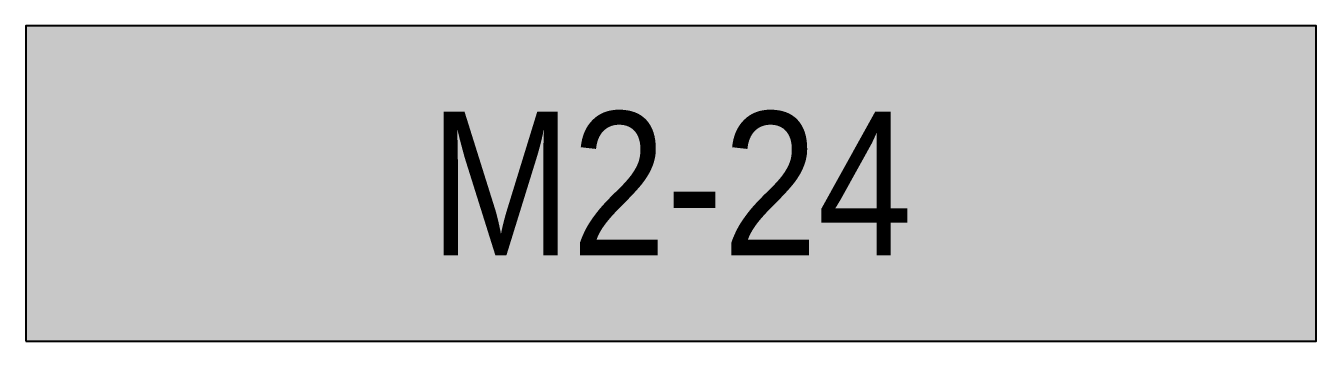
# Model space of a CAD drawing. Header units: centimetres. Extents: x -6122352 to 7132207, y -1694241 to 1947892.
# Drawn here: x 164720 to 171470, y -84469 to -82819 of the extents above; entities that cross this region are included whole.
import ezdxf
from ezdxf.enums import TextEntityAlignment as Align

# ---------------------------------------------------------------- set-up
doc = ezdxf.new("R2010")
doc.units = ezdxf.units.CM
doc.header["$MEASUREMENT"] = 0
doc.layers.add('PANEL-TAGS', color=7, linetype='Continuous')
doc.styles.add('PANELTAG_STYLE', font='arial.ttf')

# ---------------------------------------------------------------- blocks, each defined once
blk = doc.blocks.new('PANELTAG')
at = {"layer": 'PANEL-TAGS', "color": 1}
blk.add_lwpolyline([(-13.5, -3.3), (13.5, -3.3), (13.5, 3.3), (-13.5, 3.3)], close=True, dxfattribs=at)
at = {"layer": 'PANEL-TAGS', "color": 40, "true_color": 0xffd700}
blk.add_solid([(-13.5, -3.3), (13.5, -3.3), (-13.5, 3.3), (13.5, 3.3)], dxfattribs=at)
at = {"layer": 'PANEL-TAGS', "color": 5, "style": 'PANELTAG_STYLE', "width": 0.85}
blk.add_attdef('TAGNO', text='', height=3, dxfattribs=at).set_placement((0, 0), align=Align.MIDDLE)

msp = doc.modelspace()

# ---------------------------------------------------------------- block references
at = {"layer": 'PANEL-TAGS'}
ref = msp.add_blockref('PANELTAG', (168094.75597, -83644.29368), dxfattribs=dict(at, xscale=250, yscale=250, zscale=250))
ref.add_attrib('TAGNO', 'M2-24', dxfattribs={"color": 5, "height": 750, "style": 'PANELTAG_STYLE', "width": 0.85}).set_placement((168094.75597, -83644.29368), align=Align.MIDDLE_CENTER)

doc.saveas('drawing.dxf')
